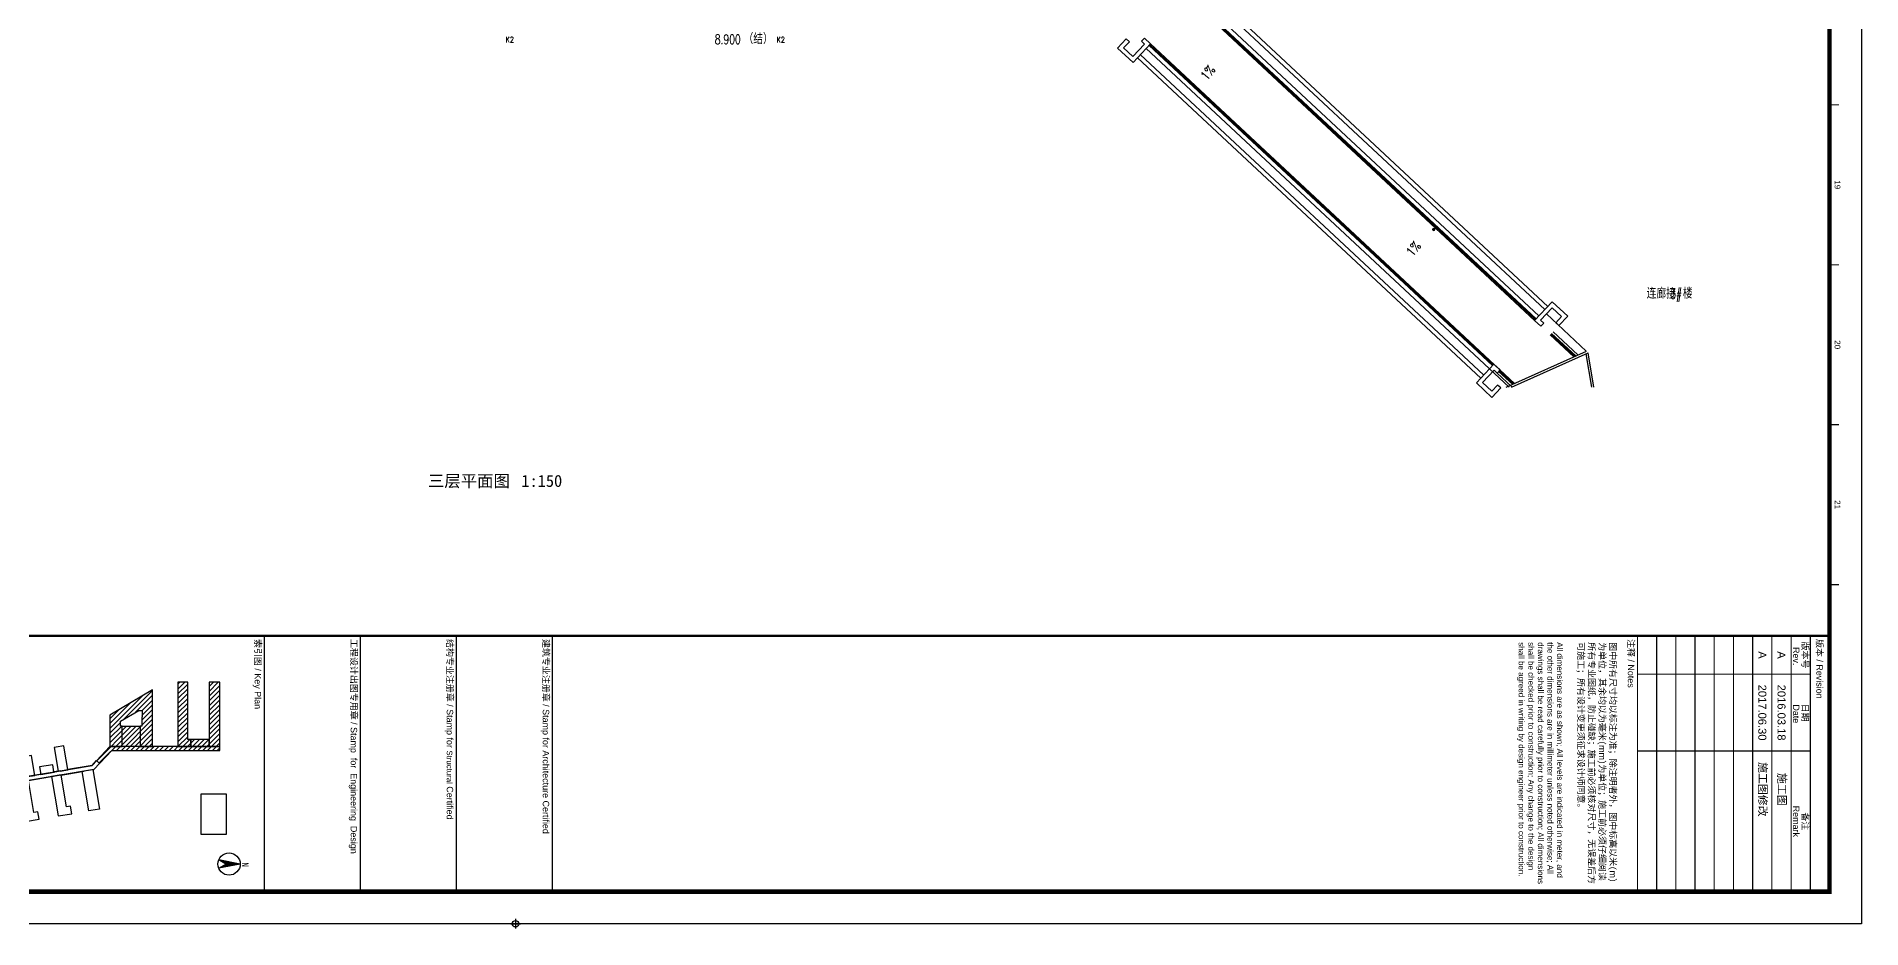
# Model space of a CAD drawing. Extents: x 447078 to 1776277, y 243534 to 519428.
# Drawn here: x 1090396 to 1175920, y 340628 to 382456 of the extents above; entities that cross this region are included whole.
import ezdxf
from ezdxf.enums import TextEntityAlignment as Align

# ---------------------------------------------------------------- set-up
doc = ezdxf.new("R2010")
doc.units = 0
doc.header["$LTSCALE"] = 1000
doc.header["$MEASUREMENT"] = 0
doc.linetypes.add('HIDDEN3', pattern=[1.905, 1.27, -0.635])
for name, color, linetype in [('A-FIXT', 211, 'Continuous'), ('A-FIXT-DASH', 211, 'HIDDEN3'), ('A-GLAZ-BLIN', 9, 'Continuous'), ('A-HATH', 8, 'Continuous'), ('A-HRAL', 104, 'Continuous'), ('A-OVER', 23, 'Continuous'), ('A-WALL', 140, 'Continuous'), ('G-0-XREF', 2, 'Continuous'), ('G-ANNO-NOTE', 80, 'Continuous'), ('X-连廊栏杆修改', 43, 'Continuous'), ('图框CCDI_B0GA0+0.00$0$G-0-XREF', 2, 'Continuous'), ('图框CCDI_B0GA0+0.00$0$G-ANNO-NOTE', 21, 'Continuous'), ('图框CCDI_B0GA0+0.00$0$G-ANNO-TEXT', 33, 'Continuous'), ('图框CCDI_B0GA0+0.00$0$G-BORD', 3, 'Continuous'), ('图框CCDI_B0GA0+0.00$0$符号', 7, 'Continuous')]:
    doc.layers.add(name, color=color, linetype=linetype)
doc.styles.add('_TCH_DIM', font='SIMPLEX', dxfattribs={"bigfont": 'GBCBIG'})
doc.styles.add('CCDI_T_G02', font='simplex.shx', dxfattribs={"width": 0.8, "bigfont": 'zjdz.shx'})
doc.styles.add('CCDI_T_G03', font='')
doc.styles.add('图框CCDI_B0GA0+0.00$0$CCDI_T0G_01', font='')
doc.styles.add('图框CCDI_B0GA0+0.00$0$CCDI_T_G01', font='')
doc.styles.add('图框CCDI_B0GA0+0.00$0$STANDARD', font='txt')
doc.styles.get('CCDI_T_G03').set_extended_font_data('SimHei')
doc.styles.get('图框CCDI_B0GA0+0.00$0$CCDI_T0G_01').set_extended_font_data('Arial')
doc.styles.get('图框CCDI_B0GA0+0.00$0$CCDI_T_G01').set_extended_font_data('Arial')

# ---------------------------------------------------------------- blocks, each defined once
blk = doc.blocks.new('图框CCDI_B0GA0+0.00$0$MidPoitent')
for p, q in [((-1.5, 0), (1.5, 0)), ((0, -1.5), (0, 1.5))]:
    blk.add_line(p, q)
blk.add_circle((0, 0), 1)
blk = doc.blocks.new('图框CCDI_B0GA0+0.00$0$A$C52F44C65')
at = {"layer": '图框CCDI_B0GA0+0.00$0$G-ANNO-NOTE', "color": 8}
for points in [[(-5267, -1389), (-6417, -1389), (-6417, -1389), (-6417, -1389), (-6546, -1389), (-6546, -1659), (-6546, -1722), (-4760, -1722), (-4760, -1719), (-4540, -1719), (-4540, -1389), (-5267, -1389), (-5267, -1389)], [(-4417, -1389), (-4540, -1389), (-4540, -2696), (-4543, -2696), (-4543, -3490), (-4540, -3490), (-4540, -4825), (-3946, -5379), (-3819, -6134), (-3812, -6133), (-3772, -6372), (-3775, -6373), (-3765, -6435), (-3768, -6435), (-3745, -6569), (-3739, -6568), (-3587, -7469), (-3469, -7449), (-3472, -7430), (-3469, -7430), (-3479, -7367), (-3476, -7367), (-3598, -6646), (-3604, -6647), (-3644, -6408), (-3641, -6408), (-3652, -6346), (-3649, -6345), (-3760, -5687), (-3763, -5687), (-3774, -5625), (-3777, -5625), (-3822, -5358), (-3816, -5357), (-3821, -5323), (-4417, -4768)], [(-4760, -2293), (-4540, -2293), (-4540, -1719), (-4760, -1719)], [(-4540, -2293), (-4760, -2293), (-4760, -2390), (-6546, -2390), (-6546, -2453), (-6546, -2696), (-6417, -2696), (-6417, -2696), (-6417, -2696), (-4543, -2696), (-4543, -2696), (-4540, -2696)], [(-4540, -3490), (-6307, -3490), (-5520, -4825), (-4675, -4825), (-4540, -4825), (-4540, -4554), (-4540, -4435), (-5176, -4435), (-5176, -4491), (-5176, -4491), (-5176, -4491), (-5329, -4491), (-5663, -3924), (-5669, -3924), (-5669, -3820), (-5469, -3820), (-5469, -3824), (-5176, -3824), (-5176, -3824), (-5176, -3824), (-5176, -3880), (-4540, -3880), (-4540, -3761), (-4540, -3761)], [(-5176, -3880), (-4939, -3880), (-4939, -3880), (-4540, -3880), (-4540, -4435), (-4939, -4435), (-4939, -4435), (-5176, -4435)], [(-3774, -5625), (-3777, -5625), (-3822, -5358), (-2586, -5149), (-2540, -5417), (-2540, -5417), (-2530, -5479), (-3763, -5687)], [(-3812, -6133), (-3818, -6134), (-3818, -6134), (-4427, -6237), (-4561, -6260), (-4520, -6499), (-4510, -6561), (-3768, -6435), (-3768, -6435), (-3765, -6435), (-3775, -6373), (-3772, -6372)], [(-2368, -6438), (-2440, -6010), (-2673, -6049), (-2652, -6177), (-3649, -6345), (-3649, -6345), (-3652, -6346), (-3641, -6408), (-3644, -6408), (-3604, -6647), (-3598, -6646)], [(-3739, -6568), (-3745, -6569), (-3744, -6572), (-3971, -6610), (-3902, -7022), (-3669, -6983)], [(-3637, -7169), (-3870, -7209), (-3870, -7209), (-4259, -7272), (-4208, -7574), (-3587, -7469)], [(-2268, -7032), (-2501, -7071), (-2479, -7198), (-3479, -7367), (-3469, -7430), (-3472, -7430), (-3469, -7449), (-3469, -7449), (-3469, -7449), (-3431, -7669), (-2195, -7460)]]:
    blk.add_lwpolyline(points, close=True, dxfattribs=at)
at = {"layer": '图框CCDI_B0GA0+0.00$0$G-ANNO-NOTE', "color": 8, "elevation": 63}
blk.add_lwpolyline([(-3054, -1178), (-3054, -1981), (-1801, -1981), (-1801, -1222), (-1801, -1222), (-1801, -1222), (-1801, -1222), (-1801, -1178)], close=True, dxfattribs=at)
at = {"layer": '图框CCDI_B0GA0+0.00$0$G-ANNO-NOTE', "color": 8}
blk.add_lwpolyline([(-4098, -5238), (-4012, -5145), (-3821, -5323), (-3466, -7429), (-3472, -7430), (-3469, -7449), (-3587, -7469), (-3946, -5379), (-4098, -5238)], dxfattribs=at)
blk = doc.blocks.new('图框CCDI_B0GA0+0.00$0$$plan$00002322')
at = {"layer": '图框CCDI_B0GA0+0.00$0$符号'}
blk.add_hatch(color=256, dxfattribs=at).paths.add_polyline_path([(0, 1000), (-382, -924), (0, -280), (382, -924)])
for p, q in [((0, 1000, 0), (-382, -924, 0)), ((0, 1000, 0), (382, -924, 0)), ((0, -280, 0), (-382, -924, 0)), ((382, -924, 0), (0, -280, 0))]:
    blk.add_line(p, q, dxfattribs=at)
blk.add_circle((0, 0, 0), 1000, dxfattribs=at)
blk = doc.blocks.new('图框CCDI_B0GA0+0.00')
at = {"layer": 'A-HATH', "ltscale": 5}
h = blk.add_hatch(dxfattribs=at)
h.set_pattern_fill('ANSI31', color=256, scale=66.666667, angle=90, style=0)
h.set_pattern_definition([(135, (125527.01, -381443.67), (-74.835468, -74.835468), [])])
h.paths.add_polyline_path([(113360, 29375), (112380, 29375), (111593, 30710), (113357, 30710), (113360, 30320), (112724, 30320), (112724, 30376), (112231, 30380), (112231, 30276), (112571, 29709), (112724, 29709), (112724, 29765), (113360, 29765)])
h.paths.add_polyline_path([(111354, 31810), (113140, 31810), (113140, 32478), (111354, 32478), (111354, 32811), (113360, 32811), (113360, 31504), (111354, 31504)])
h.paths.add_polyline_path([(113802, 28962), (113888, 29055), (113483, 29432), (113483, 32811), (113360, 32811), (113360, 29375)])
h.paths.add_polyline_path([(112724, 29765), (112724, 30320), (113360, 30320), (113360, 29765)], flags=17)
at = {"layer": '图框CCDI_B0GA0+0.00$0$G-BORD'}
blk.add_lwpolyline([(0, 84100), (118900, 84100), (118900, 0), (0, 0)], close=True, dxfattribs=at)
for points, const_width in [([(93300, 83100), (93300, 83400)], 35), ([(98300, 83100), (98300, 83400)], 35), ([(103300, 83100), (103300, 83400)], 35), ([(108300, 83100), (108300, 83400)], 35), ([(109900, 1000), (109900, 83100)], 70), ([(109900, 82500), (117900, 82500)], 35), ([(111100, 77100), (111100, 82500)], 35), ([(113500, 77100), (113500, 82500)], 35), ([(109900, 81900), (117900, 81900)], 35), ([(109900, 81300), (117900, 81300)], 35), ([(109900, 80700), (117900, 80700)], 35), ([(109900, 80100), (117900, 80100)], 35), ([(109900, 79500), (117900, 79500)], 35), ([(109900, 78900), (117900, 78900)], 35), ([(109900, 78300), (117900, 78300)], 35), ([(109900, 77700), (117900, 77700)], 35), ([(109900, 77100), (117900, 77100)], 35), ([(109900, 43200), (117900, 43200)], 35), ([(109900, 40200), (117900, 40200)], 35), ([(109900, 37200), (117900, 37200)], 35), ([(109900, 34200), (117900, 34200)], 35)]:
    blk.add_lwpolyline(points, dxfattribs=dict(at, const_width=const_width))
at = {"layer": '图框CCDI_B0GA0+0.00$0$G-BORD', "const_width": 140}
blk.add_lwpolyline([(3300, 83100), (117900, 83100), (117900, 1000), (3300, 1000)], close=True, dxfattribs=at)
at = {"layer": '图框CCDI_B0GA0+0.00$0$G-0-XREF', "ltscale": 5}
blk.add_blockref('图框CCDI_B0GA0+0.00$0$A$C52F44C65', (117900, 34200), dxfattribs=at)
at = {"layer": '图框CCDI_B0GA0+0.00$0$G-ANNO-TEXT', "xscale": 0.3499199999999991, "yscale": 0.3499199999999991, "zscale": 0.3499199999999991}
blk.add_blockref('图框CCDI_B0GA0+0.00$0$$plan$00002322', (117034, 33099, 0), dxfattribs=at)
at = {"layer": '图框CCDI_B0GA0+0.00$0$G-BORD', "xscale": 100, "yscale": 100, "zscale": 100}
blk.add_blockref('图框CCDI_B0GA0+0.00$0$MidPoitent', (118900, 42050), dxfattribs=at)
blk.add_blockref('图框CCDI_B0GA0+0.00$0$MidPoitent', (118900, 42050), dxfattribs=at)
at = {"layer": '图框CCDI_B0GA0+0.00$0$G-ANNO-TEXT', "style": '图框CCDI_B0GA0+0.00$0$CCDI_T_G01'}
for s, p in [('19', (95800, 83350)), ('20', (100800, 83350)), ('21', (105800, 83350))]:
    blk.add_text(s, height=180, dxfattribs=at).set_placement(p, align=Align.MIDDLE_CENTER)
at = {"layer": '图框CCDI_B0GA0+0.00$0$G-ANNO-TEXT'}
for s, insert, char_height, width, attachment_point, style in [('{\\fSimSun|b0|i0|c134|p54;版本} / Revision', (110000, 82780), 200, 7900, 4, '图框CCDI_B0GA0+0.00$0$CCDI_T_G01'), ('A', (110500, 81600), 250, 1200, 5, '图框CCDI_B0GA0+0.00$0$CCDI_T_G01'), ('{\\fArial|b0|i0|c0|p34;2016.03.18}', (112300, 81600), 250, 2400, 5, '图框CCDI_B0GA0+0.00$0$STANDARD'), ('{\\fSimSun|b0|i0|c134|p2;施工图}', (114700, 81600), 250, 2400, 5, '图框CCDI_B0GA0+0.00$0$STANDARD'), ('A', (110500, 81000), 250, 1200, 5, '图框CCDI_B0GA0+0.00$0$CCDI_T_G01'), ('{\\fArial|b0|i0|c0|p34;2017.06.30}', (112300, 81000), 250, 2400, 5, '图框CCDI_B0GA0+0.00$0$STANDARD'), ('{\\fSimSun|b0|i0|c134|p2;施工图修改}', (114700, 81000), 250, 2400, 5, '图框CCDI_B0GA0+0.00$0$STANDARD'), ('{\\fSimSun|b0|i0|c134|p54;注释} / {\\fArial|b0|i0|c238|p34;Notes}', (110000, 77000), 200, 7900, 1, '图框CCDI_B0GA0+0.00$0$CCDI_T_G01'), ('{\\fSimSun|b0|i0|c134|p54;图中所有尺寸均以标注为准；除注明者外，图中标高以米(\\fArial|b0|i0|c238|p34;m\\fSimSun|b0|i0|c134|p54;)为单位，其余均以为毫米(\\fArial|b0|i0|c238|p34;mm\\fSimSun|b0|i0|c134|p54;)为单位；施工前必须仔细阅读所有专业图纸，防止碰缺；施工前必须核对尺寸，无误差后方可施工；所有设计变更须征求设计师同意。\\P\\fSimSun|b1|i0|c134|p54;\\P\\fArial|b0|i0|c0|p34;\\H0.9x;All dimensions are as shown; All levels are indicated in meter, and the other dimensions are in millimeter unless noted otherwise; All drawings shall be read carefully prior to construction; All dimensions shall be checked prior to construction; Any change to the design shall be agreed in writing by design engineer prior to construction.}', (110100, 76436), 200, 7600, 1, '图框CCDI_B0GA0+0.00$0$CCDI_T_G01'), ('{\\fSimSun|b0|i0|c134|p54;建筑专业注册章} / Stamp for Architecture Certified', (110000, 43100), 200, 7900, 1, '图框CCDI_B0GA0+0.00$0$CCDI_T_G01'), ('{\\fSimSun|b0|i0|c134|p54;结构专业注册章} / Stamp for {\\H0.875x;Structural} Certified', (110000, 40100), 200, 7900, 1, '图框CCDI_B0GA0+0.00$0$CCDI_T_G01'), ('{\\fSimSun|b0|i0|c134|p54;工程设计出图专用章} / Stamp  for  Engineering  Design', (110000, 37100), 200, 7900, 1, '图框CCDI_B0GA0+0.00$0$CCDI_T_G01'), ('{\\fSimSun|b0|i0|c134|p54;索引图} / Key Plan', (110000, 34100), 200, 7900, 1, '图框CCDI_B0GA0+0.00$0$CCDI_T_G01'), ('\\pxl0.8335;{\\fSimHei|b0|i0|c134|p2;N}', (116818, 33508), 200, 753.13, 7, '图框CCDI_B0GA0+0.00$0$CCDI_T0G_01')]:
    blk.add_mtext(s, dxfattribs=dict(at, insert=insert, char_height=char_height, width=width, attachment_point=attachment_point, style=style))
at = {"layer": '图框CCDI_B0GA0+0.00$0$G-ANNO-TEXT', "char_height": 200, "attachment_point": 5, "line_spacing_factor": 0.84, "style": '图框CCDI_B0GA0+0.00$0$CCDI_T_G01'}
for s, insert, width in [('{\\fSimSun|b0|i0|c134|p54;版本号\\P} Rev.', (110500, 82200), 1200), ('{\\fSimSun|b0|i0|c134|p54;日期\\P} Date', (112300, 82200), 2400), ('{\\fSimSun|b0|i0|c134|p54;备注\\P}Remark', (115700, 82200), 4400)]:
    blk.add_mtext(s, dxfattribs=dict(at, insert=insert, width=width))
blk = doc.blocks.new('DI LOU')
at = {"layer": 'A-FIXT'}
h = blk.add_hatch(dxfattribs=at)
h.set_pattern_fill('ANSI31', color=256, scale=10)
h.set_pattern_definition([(45, (-842091.153, -1894175.001), (-11.22532015, 11.22532015), [])])
h.paths.add_polyline_path([(-50, 0, 1), (50, 0, 1)])
blk.add_circle((0, 0), 50, dxfattribs=at)
blk = doc.blocks.new('FSXT-1')
at = {"layer": 'A-FIXT'}
for points in [[(11002, 8991, 0, 0, 0), (12019, 8991, 60, 0, 0), (12199, 8991, 0, 0, 0)], [(11204, -451, 0, 0, 0), (12222, -451, 60, 0, 0), (12402, -451, 0, 0, 0)], [(-18234, -17224, 0, 0, 0), (-18234, -18242, 60, 0, 0), (-18234, -18422, 0, 0, 0)], [(11204, -17451, 0, 0, 0), (12222, -17451, 60, 0, 0), (12402, -17451, 0, 0, 0)], [(-35765, -20145, 0, 0, 0), (-35765, -21163, 60, 0, 0), (-35765, -21343, 0, 0, 0)], [(11204, -25977, 0, 0, 0), (12222, -25977, 60, 0, 0), (12402, -25977, 0, 0, 0)], [(-23570, -29169, 0, 0, 0), (-22693, -28652, 60, 0, 0), (-22538, -28560, 0, 0, 0)], [(11204, -34653, 0, 0, 0), (12222, -34653, 60, 0, 0), (12402, -34653, 0, 0, 0)], [(-17070, -40329, 0, 0, 0), (-16193, -39812, 60, 0, 0), (-16038, -39721, 0, 0, 0)], [(-11483, -41456, 0, 0, 0), (-11483, -40439, 60, 0, 0), (-11483, -40259, 0, 0, 0)], [(11204, -47973, 0, 0, 0), (12222, -47973, 60, 0, 0), (12402, -47973, 0, 0, 0)], [(14914, -54032, 0, 0, 0), (15544, -53232, 60, 0, 0), (15656, -53091, 0, 0, 0)], [(24552, -62288, 0, 0, 0), (25182, -61489, 60, 0, 0), (25293, -61348, 0, 0, 0)]]:
    blk.add_lwpolyline(points, format="xyseb", dxfattribs=at)
at = {"layer": 'A-FIXT', "extrusion": (0, 0, -1), "xscale": -0.9999999999999996, "zscale": -0.9999999999999996, "rotation": 330.0000031739103}
for p in [(-13200, 9000), (35833, -22282), (-13200, -24800)]:
    blk.add_blockref('DI LOU', p, dxfattribs=at)
at = {"layer": 'A-FIXT', "extrusion": (0, 0, -1), "zscale": -1}
for p, rotation in [((-13200, -400), 209.9999968260898), ((-13200, -17000), 209.9999968260898), ((19425, -18801), 29.99999682608976), ((22293, -28408), 209.9999968260898), ((-13200, -34200), 209.9999968260898), ((15587, -39370), 209.9999968260898), ((-13182, -49177), 209.9999968260898), ((-25583, -60738), 209.9999968260898)]:
    blk.add_blockref('DI LOU', p, dxfattribs=dict(at, rotation=rotation))
at = {"layer": 'A-FIXT', "style": 'CCDI_T_G02', "width": 0.8}
for p in [(14953, -53787), (24591, -62044)]:
    blk.add_text('1%%%', height=450, rotation=51.75945, dxfattribs=at).set_placement(p)
at = {"layer": 'A-FIXT-DASH', "style": 'CCDI_T_G02', "width": 0.8}
for p in [(11218, 9206), (11420, -236), (11420, -17237), (11420, -25806), (11420, -34533), (11420, -47853)]:
    blk.add_text('1%%%', height=450, dxfattribs=at).set_placement(p)
for rotation, p in [(90, (-18364, -18108)), (90, (-35895, -21028)), (30.52737, (-23493, -28874)), (30.52737, (-16993, -40035)), (90, (-11697, -41241))]:
    blk.add_text('1%%%', height=450, rotation=rotation, dxfattribs=at).set_placement(p)
blk = doc.blocks.new('连廊2F')
at = {"layer": 'A-GLAZ-BLIN'}
for p, q in [((105166, 57849), (121950, 42185)), ((105366, 57936), (122086, 42332)), ((102864, 53979), (118948, 38969)), ((103000, 54125), (119084, 39115))]:
    blk.add_line(p, q, dxfattribs=at)
at = {"layer": 'A-HRAL'}
for p, q in [((121506, 41710), (104516, 57566)), ((121540, 41747), (104566, 57588)), ((123402, 40010), (122271, 41065)), ((123352, 39988), (122237, 41028))]:
    blk.add_line(p, q, dxfattribs=at)
for points in [[(103410, 54564), (119493, 39554)], [(103444, 54600), (119528, 39590)], [(119786, 39281), (120447, 38663)], [(119820, 39317), (120482, 38700)]]:
    blk.add_lwpolyline(points, dxfattribs=at)
at = {"layer": 'A-OVER'}
for p, q in [((121677, 41893), (104766, 57674)), ((123896, 40232), (122028, 41976))]:
    blk.add_line(p, q, dxfattribs=at)
blk.add_lwpolyline([(103273, 54418), (120277, 38549)], dxfattribs=at)
at = {"layer": 'A-WALL'}
for p, q in [((102337, 54881), (101928, 54442)), ((102484, 54744), (102211, 54452)), ((102484, 54744), (102337, 54881)), ((103185, 54910), (103049, 54764)), ((103049, 54764), (103195, 54627)), ((103185, 54910), (103478, 54637)), ((101928, 54442), (102659, 53760)), ((102211, 54452), (102649, 54042)), ((103195, 54627), (102649, 54042)), ((103478, 54637), (102659, 53760)), ((121472, 41674), (122291, 42551)), ((121755, 41683), (122301, 42268)), ((123022, 41869), (122291, 42551)), ((122739, 41859), (122301, 42268)), ((121765, 41401), (121472, 41674)), ((121901, 41547), (121755, 41683)), ((121765, 41401), (121901, 41547)), ((122466, 41567), (122739, 41859)), ((122466, 41567), (122613, 41430)), ((122613, 41430), (123022, 41869)), ((119562, 39627), (118743, 38749)), ((119571, 39344), (119026, 38759)), ((119854, 39354), (119562, 39627)), ((119718, 39208), (119571, 39344)), ((119718, 39208), (119854, 39354)), ((119474, 38067), (118743, 38749)), ((119464, 38350), (119026, 38759)), ((119737, 38642), (119464, 38350)), ((119883, 38506), (119474, 38067)), ((119883, 38506), (119737, 38642))]:
    blk.add_line(p, q, dxfattribs=at)
at = {"layer": 'X-连廊栏杆修改'}
for p, q in [((121472, 41674), (104466, 57544)), ((123501, 40054), (122340, 41138)), ((123303, 39965), (122203, 40991))]:
    blk.add_line(p, q, dxfattribs=at)
for points in [[(103478, 54637), (120531, 38722)], [(119718, 39208), (120395, 38576)]]:
    blk.add_lwpolyline(points, dxfattribs=at)

msp = doc.modelspace()

# ---------------------------------------------------------------- linework, layer by layer
at = {"ltscale": 5}
for p, q in [((1159273.8, 366016.8), (1163025.6, 367700)), ((1163275.4, 366016.8), (1163012, 367575.9)), ((1163376.8, 366016.8), (1163104.9, 367626))]:
    msp.add_line(p, q, dxfattribs=at)
msp.add_lwpolyline([(1159518.1, 366016.8), (1163104.9, 367626)], dxfattribs=at)

# ---------------------------------------------------------------- block references
msp.add_blockref('连廊2F', (1039129.1, 327468.2))
at = {"layer": 'A-FIXT-DASH'}
msp.add_blockref('FSXT-1', (1130295.6, 434141.4), dxfattribs=at)
at = {"layer": 'G-0-XREF', "xscale": 1.5, "yscale": 1.5, "zscale": 1.5, "rotation": 270}
msp.add_blockref('图框CCDI_B0GA0+0.00', (1049770.2, 519203.4), dxfattribs=at)

# ---------------------------------------------------------------- texts
at = {"layer": 'A-FIXT-DASH', "style": 'CCDI_T_G02', "width": 0.8}
for p in [(1112376.9, 382173), (1125076, 382166.6)]:
    msp.add_text('K2', height=265.82, dxfattribs=at).set_placement(p)
at = {"layer": 'G-ANNO-NOTE', "style": '_TCH_DIM', "width": 0.705882}
for s, p in [('8.900', (1122181.6, 382098.6)), ('3#', (1166961.2, 370162.1))]:
    msp.add_text(s, height=446.25, dxfattribs=at).set_placement(p)
at = {"layer": 'G-ANNO-NOTE'}
for s, height, style, p in [('（结）', 506.38, '_TCH_DIM', (1123531.6, 382098.6)), ('连廊接', 506.38, '_TCH_DIM', (1165855.3, 370162.1)), ('楼', 506.4, '_TCH_DIM', (1167546.2, 370162.1)), ('三层平面图', 563.29, 'CCDI_T_G03', (1108739.4, 361336.8)), ('1:150', 563.29, 'CCDI_T_G03', (1113116.6, 361336.8))]:
    msp.add_text(s, height=height, dxfattribs=dict(at, style=style)).set_placement(p)

doc.saveas('drawing.dxf')
